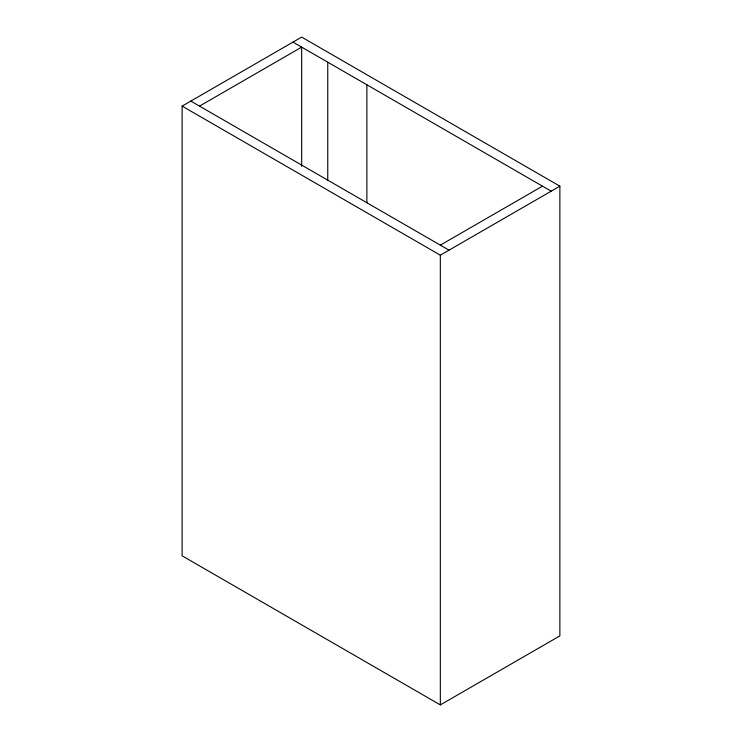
<?xml version="1.0" encoding="UTF-8"?>
<svg xmlns="http://www.w3.org/2000/svg" width="742" height="742" viewBox="0 0 742 742"><rect width="100%" height="100%" fill="white"/><g stroke="black" fill="none" stroke-linecap="round" stroke-linejoin="round"><path stroke-width="1.11" d="M182.133 106.115L301.669 37.1L559.867 186.168L559.867 635.885L440.331 704.9L182.133 555.832L182.133 106.115L440.331 255.183L559.867 186.168M199.524 106.115L301.669 47.136L301.669 166.319M440.331 245.138L542.476 186.168M292.979 42.118L551.176 191.186M190.824 101.097L449.021 250.165M440.331 255.183L440.331 704.9M366.873 84.783L366.873 202.798M327.751 62.198L327.751 180.213"/></g></svg>
